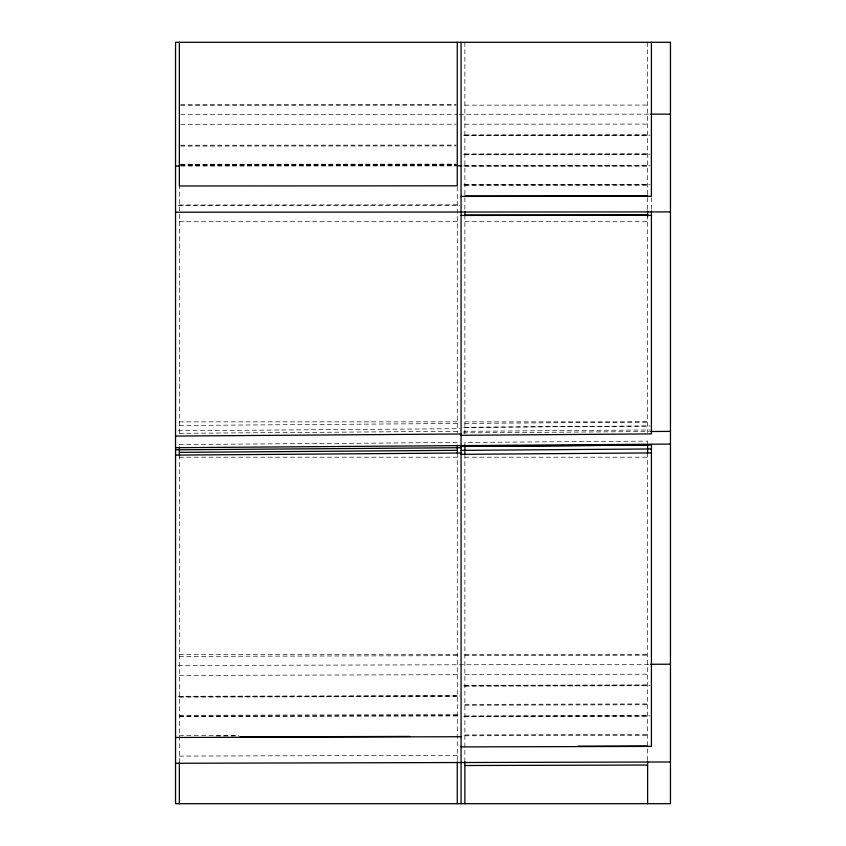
<?xml version="1.0" encoding="UTF-8"?>
<svg xmlns="http://www.w3.org/2000/svg" width="846" height="846" viewBox="0 0 846 846"><rect width="100%" height="100%" fill="white"/><g stroke="black" fill="none" stroke-linecap="round" stroke-linejoin="round"><path stroke-width="0.63" stroke-dasharray="4.23 3.17" d="M179.352 425.496L457.263 423.476M464.877 423.412L647.613 422.08M463.693 427.336L650.109 425.982M464.877 427.389L647.613 426.046M178.178 430.751L459.759 428.689M179.352 433.332L457.263 431.301M463.693 431.312L650.109 429.948M463.248 432.888L649.337 431.534M457.263 442.511L179.352 444.531L179.352 447.132M179.352 656.39L457.263 655.661M464.877 655.639L647.613 655.164M178.189 665.495L649.337 664.279M179.352 675.425L457.263 674.696M464.877 674.674L647.613 674.199M464.877 685.376L647.613 684.9M463.693 685.789L650.109 685.302M464.877 686.191L647.613 685.715M179.352 696.311L457.263 695.581M178.178 696.713L459.759 695.983M179.352 697.125L457.263 696.395M464.877 704.411L647.613 703.935M464.877 705.226L647.613 704.75M179.352 715.346L457.263 714.616M179.352 716.16L457.263 715.43M179.352 716.678L457.263 715.949M464.877 715.928L647.613 715.452M463.693 716.34L650.109 715.853M464.877 716.742L647.613 716.266M179.352 735.713L238.625 735.555M464.877 734.963L647.613 734.487M216.333 736.02L238.699 735.957M464.877 735.777L647.613 735.301M179.352 756.081L457.263 755.351M180.674 104.629L455.941 104.629M180.674 105.327L455.941 105.168M464.877 105.158L647.613 105.052M180.822 114.443L457.972 114.273M459.293 114.273L649.337 114.157M180.674 124.362L455.941 124.203M464.877 124.193L647.613 124.087M464.877 134.895L647.613 134.789M463.693 135.307L650.109 135.191M464.877 135.709L647.613 135.603M180.674 145.248L455.941 145.089M180.674 146.062L455.941 145.903M464.877 153.93L647.613 153.824M463.693 154.342L650.109 154.226M464.877 154.744L647.613 154.638M180.674 164.283L455.941 164.124M180.811 164.695L455.804 164.526M180.674 165.097L457.263 164.938M180.674 165.615L457.263 165.446M464.877 165.446L647.613 165.34M180.811 166.028L455.804 165.858M463.693 165.858L650.109 165.742M464.877 166.26L647.613 166.154M464.877 184.481L647.613 184.375M463.693 184.893L650.109 184.777M464.877 185.295L647.613 185.189M179.352 205.018L457.263 204.848M178.178 205.43L459.759 205.261M179.352 221.726L457.263 221.726M464.877 221.726L647.613 221.726M179.352 421.858L457.263 421.858M464.877 421.858L647.613 421.858M179.352 457.21L457.263 457.21M464.877 457.21L647.613 457.21M179.352 654.698L457.263 654.698M464.877 654.698L647.613 654.698M651.42 197.753L651.42 210.95M647.613 42.3L647.613 211.045M647.613 214.926L647.613 432.592M647.613 443.695L647.613 441.115L464.877 442.447L464.877 446.318M647.613 452.917L647.613 760.607M464.877 42.3L464.877 210.876M464.877 215.032L464.877 435.214M464.877 454.249L464.877 760.596M457.263 186.829L457.263 432.655M457.263 452.98L457.263 761.886M179.352 184.65L179.352 435.976M179.352 455.011L179.352 761.886"/><path stroke-width="1.27" d="M650.659 431.523L670.455 431.375M175.545 436.06L461.07 433.977M461.07 435.299L651.42 433.903L651.42 210.95M175.545 447.693L670.455 444.076M461.07 446.392L651.42 445.007L651.42 746.405L461.07 746.902M464.877 446.424L647.613 445.081L647.613 453.001M175.545 449.797L461.07 447.714M179.352 452.367L457.263 450.336M461.07 450.358L651.42 448.972M175.545 455.095L461.07 453.012M461.07 454.334L651.42 452.938M650.659 664.269L670.455 664.216M239.936 736.887L409.845 736.443M175.545 737.458L461.07 736.718M577.934 746.193L647.613 746.003M175.545 763.272L670.455 761.982M464.877 765.514L647.613 765.038M650.659 114.157L670.455 114.147M175.545 166.028L179.489 166.028M457.126 165.858L461.07 165.858M464.877 195.997L647.613 195.891M461.07 196.409L651.42 196.293L651.42 42.3M175.545 212.209L670.455 211.912M464.877 215.032L647.613 214.926M461.07 215.444L651.42 215.328M647.613 211.045L647.613 216.777M647.613 761.411L647.613 803.7M464.877 211.616L464.877 215.561M464.877 445.081L464.877 454.344M464.877 761.4L464.877 803.7M461.07 42.3L461.07 803.7M457.263 42.3L457.263 185.813L179.352 185.983L179.352 42.3M457.263 445.102L457.263 453.054M457.263 761.886L457.263 803.7M179.352 447.132L179.352 455.085M179.352 762.51L179.352 803.7M670.455 42.3L175.545 42.3L175.545 803.7L670.455 803.7L670.455 42.3"/></g></svg>
